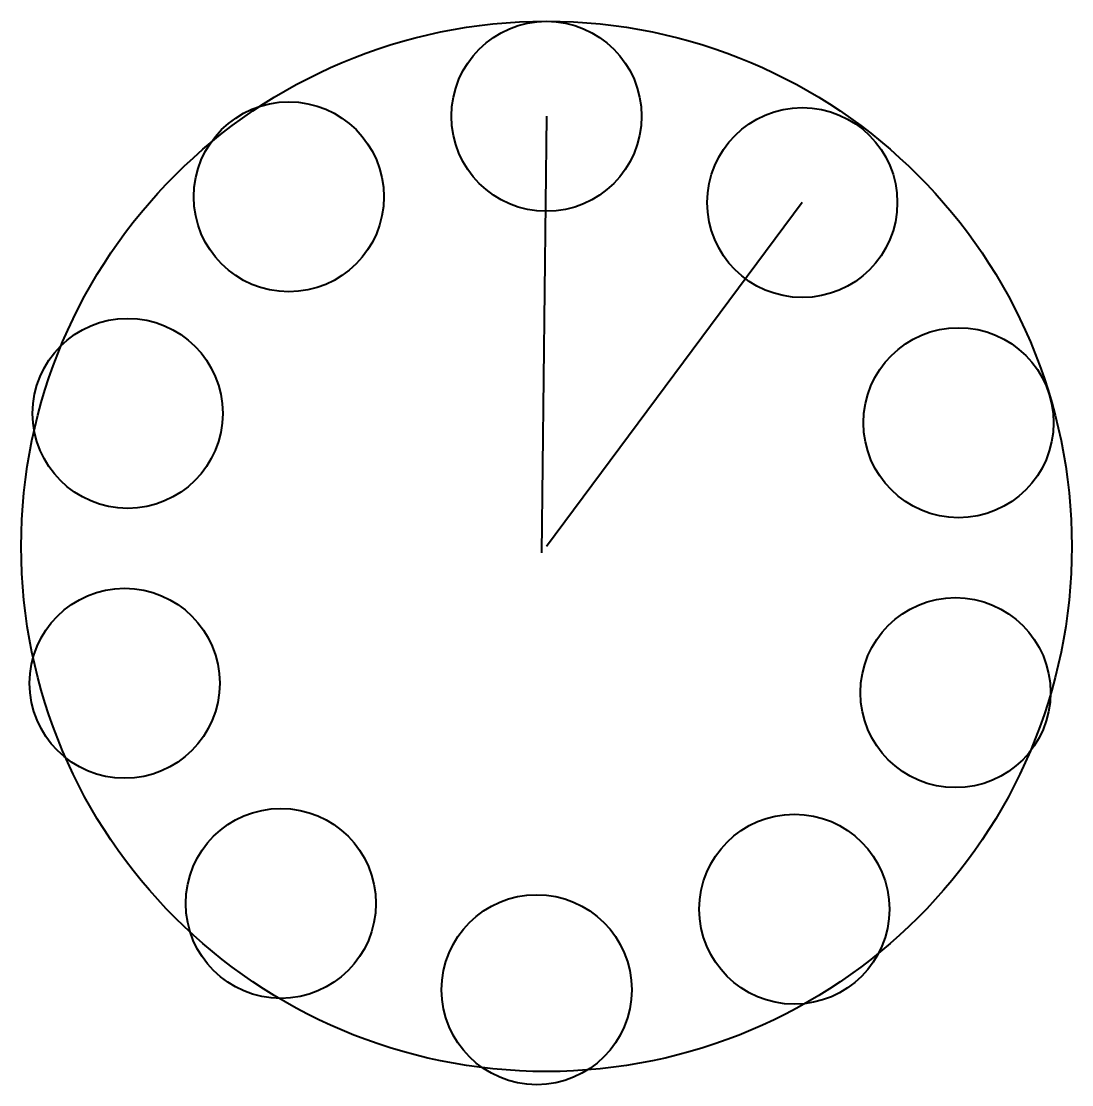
# Model space of a CAD drawing. Header units: millimetres. Extents: x -22.5 to 22.5, y -23.1 to 22.5.
import ezdxf

# ---------------------------------------------------------------- set-up
doc = ezdxf.new("R2010")
doc.units = ezdxf.units.MM
doc.layers.add('ModelSketch_Visible', color=7, linetype='Continuous', lineweight=40)

msp = doc.modelspace()

# ---------------------------------------------------------------- linework, layer by layer
at = {"layer": 'ModelSketch_Visible'}
for p, q in [((0, 18.429), (-0.211, -0.283)), ((10.958, 14.732), (0, 0))]:
    msp.add_line(p, q, dxfattribs=at)
for centre, radius in [((0, 0), 22.5), ((0, 18.429), 4.071), ((-11.039, 14.979), 4.071), ((10.958, 14.732), 4.071), ((-17.942, 5.7), 4.071), ((17.651, 5.299), 4.071), ((-18.072, -5.865), 4.071), ((17.521, -6.266), 4.071), ((-11.38, -15.298), 4.071), ((10.618, -15.545), 4.071), ((-0.421, -18.995), 4.071)]:
    msp.add_circle(centre, radius, dxfattribs=at)

doc.saveas('drawing.dxf')
